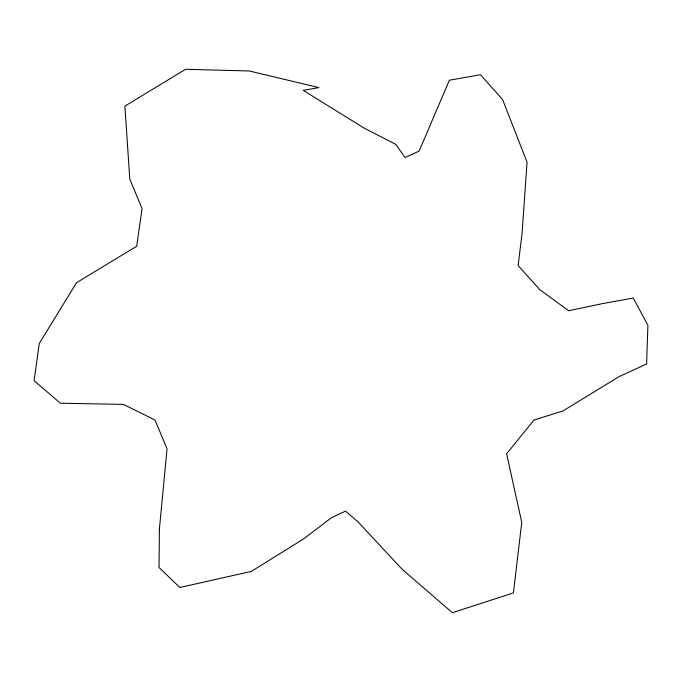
<?xml version="1.0" encoding="UTF-8"?>
<svg xmlns="http://www.w3.org/2000/svg" width="682" height="682" viewBox="0 0 682 682"><rect width="100%" height="100%" fill="white"/><g stroke="black" fill="none" stroke-linecap="round" stroke-linejoin="round"><path stroke-width="1.02" d="M159.383 529.138L159.034 567.484L179.852 587.483L251.351 571.405L303.618 538.891L331.759 517.485L345.569 511.125L358.289 522.131L402.048 569.163L452.371 612.717L513.427 592.897L521.747 522.378L506.607 453.786L534.04 420.052L563.068 410.896L618.966 376.694L646.604 363.966L647.9 325.263L633.271 298.017L602.726 303.575L568.686 310.736L539.974 289.799L518.124 265.579L522.045 233.67L527.058 162.222L502.566 99.512L480.426 74.705L449.361 80.246L419.157 151.046L405.117 157.508L395.739 144.371L364.324 128.199L303.234 90.365L318.852 87.586L249.322 70.988L185.572 69.283L124.874 106.136L129.81 179.102L142.069 208.666L136.698 246.228L76.495 282.723L39.266 343.532L34.1 380.692L60.408 403.233L123.468 404.4L154.993 420.018L167.047 448.79L159.383 529.138"/></g></svg>
